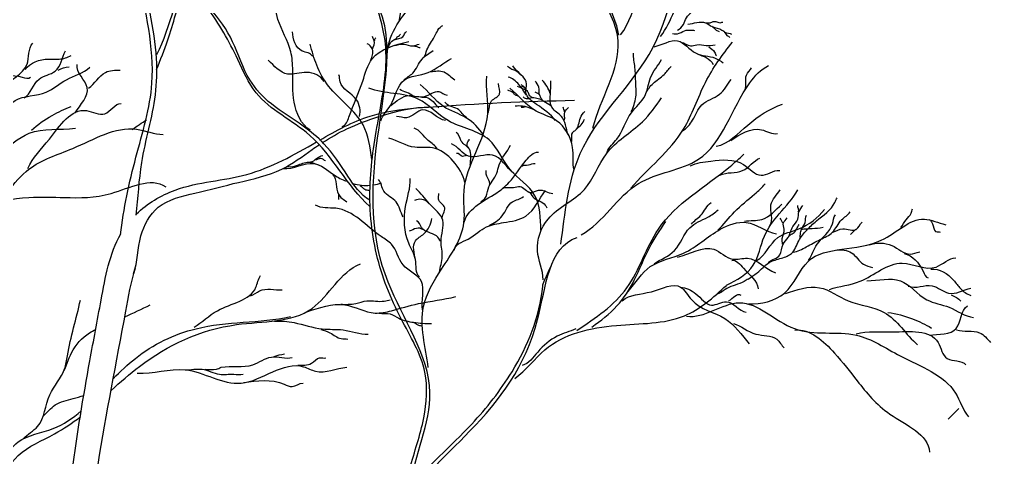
# Model space of a CAD drawing. Header units: millimetres. Extents: x 87938 to 265635, y 330093 to 434310.
# Drawn here: x 174143 to 177061, y 340403 to 341718 of the extents above; entities that cross this region are included whole.
import ezdxf

# ---------------------------------------------------------------- set-up
doc = ezdxf.new("R2010")
doc.units = ezdxf.units.MM

# ---------------------------------------------------------------- blocks, each defined once
blk = doc.blocks.new('A$C61C17CF5')
for p, q in [((6585.6, 11274.9), (6600.9, 11260)), ((6600.9, 11260), (6612.6, 11254.8)), ((5876.5, 10970.3), (5869, 10970)), ((5885.6, 10972.8), (5876.5, 10970.3)), ((7105.9, 10493.7), (7125.7, 10513.5)), ((7473.2, 9801.7), (7493, 9821.5)), ((7493, 9821.5), (7512.9, 9841.3))]:
    blk.add_line(p, q)
blk.add_arc((5868.9, 10992.6), 112.6, 15.5942, 45.1969)
for points, start_tangent, end_tangent in [([(4500.1, 11168.5), (4637.9, 11503.1), (4998.8, 11759), (5333.5, 12185.4), (5688, 12624.9), (5812.6, 12624.9), (6029.2, 12657.6)], (0.464328, 0.885663), (0.976956, 0.213439)), ([(4364.7, 10492.6), (4422.3, 10783.8), (4482.4, 11062), (4433.3, 11465.5), (4455.1, 11956.4), (4504.3, 12294.5)], (0.10794, 0.994157), (-0.605285, 0.796009)), ([(6236.3, 11242), (6175.9, 11513.3), (6219.9, 11649.4), (6118.2, 11771.1), (5971.2, 11834.4), (5790.3, 11944.1), (5629.7, 12022.3)], (-0.192981, 0.981203), (-0.793044, 0.609164)), ([(6017.9, 10457.2), (6090.8, 10797.8), (6349.2, 11169.6), (6492.4, 11653.4), (6532.8, 11790.7)], (0.136593, 0.990627), (0.434895, 0.900481)), ([(5365.6, 11154.6), (5451.1, 11344), (5583.9, 11470.9), (5692.5, 11640.5), (5782.6, 11695.9)], (-0.025976, 0.999663), (0.736051, 0.676926)), ([(6392.8, 11236.9), (6498.5, 11420.5), (6663.7, 11534.4), (6722.6, 11630.9), (6822.3, 11664.5)], (0.617118, 0.786871), (0.904212, 0.427084)), ([(5075.9, 10885), (5016.4, 10989.9), (5011.3, 11109.5), (5003.7, 11179.6), (4955.4, 11300.9), (4917.3, 11473.4), (4785.7, 11623.4)], (-0.841021, 0.541003), (-0.644777, 0.76437)), ([(5454.1, 9546.3), (5526.4, 9900.8), (5369.5, 10314.5), (5329.5, 10855.1), (5280.4, 11417.5), (5176.9, 11487), (5015.5, 11635)], (0.10854, 0.994092), (-0.691868, 0.722024)), ([(6242.5, 11243.1), (6316.1, 11390.5), (6398.2, 11478.6), (6454.2, 11567.4), (6474.5, 11624.8)], (0.652332, 0.757934), (0.533143, 0.846025)), ([(5300.7, 10599.2), (5075.2, 10865.5), (4873.1, 11025.8), (4804.5, 11150.6), (4689.6, 11345.8), (4538.4, 11486.7)], (-0.749658, 0.661826), (-0.893082, 0.449894)), ([(6455.6, 11260.1), (6478.3, 11282), (6489.3, 11306.4), (6508.4, 11328.8), (6523, 11357.4), (6537.1, 11380.4)], (0.911096, 0.412195), (0.624712, 0.780855)), ([(5300.3, 10622.1), (5218.1, 10712.7), (5127.8, 10834.4), (5050, 10900.5), (4930.9, 10983.4), (4850.1, 11073.7), (4785.4, 11217.1), (4699.6, 11341.4)], (-0.858446, 0.512903), (-0.69625, 0.717799)), ([(5504.7, 11158.7), (5515.1, 11186.6), (5543.3, 11236), (5574.9, 11278.1)], (0.511159, 0.859486), (0.923576, 0.383415)), ([(6495.2, 11283.4), (6561.2, 11287.9), (6586.6, 11273.7), (6623.1, 11260.9), (6636.2, 11252.1), (6659.2, 11245.4)], (0.997257, 0.07402), (0.837633, -0.546234)), ([(6562.8, 11288.2), (6579.1, 11287.9), (6590.1, 11292.4), (6603.2, 11292.2), (6620.2, 11288.8), (6625.9, 11290.3)], (0.999999, 0.001607), (0.997106, -0.076023)), ([(5084.9, 11162.6), (5046.2, 11182.1), (5010.6, 11254.7)], (-0.424749, 0.905311), (-0.016657, 0.999861)), ([(5310.5, 11189), (5317, 11220.8), (5310.5, 11236.7)], (0.3358, 0.941933), (-0.010541, 0.999944)), ([(5366.1, 11193.4), (5375.7, 11208.4), (5391.7, 11224.4), (5424.8, 11235.6), (5438.7, 11255.4)], (0.906129, 0.423002), (0.884998, 0.465595)), ([(5391.2, 11224.4), (5400.2, 11229.5), (5403.8, 11235.5), (5412, 11240.1), (5415.3, 11245.8)], (0.88978, 0.456389), (0.435301, 0.900285)), ([(6437.8, 11247.5), (6462.6, 11248.8), (6488.6, 11259.8), (6507.3, 11259.9), (6519.7, 11258.8)], (0.950012, -0.312212), (0.896621, -0.442798)), ([(6631.2, 11252.9), (6641.5, 11240.6), (6652.5, 11233.3)], (0.978866, -0.204503), (0.504729, -0.863278)), ([(3823.7, 10770.2), (3872.9, 10878.6), (3921.4, 11043.9), (4013.2, 11132.4), (4034.3, 11212)], (0.349014, 0.937118), (0.656479, 0.754345)), ([(5304.1, 11147.2), (5310.3, 11188.6), (5290, 11209.7)], (0.318692, 0.947858), (-0.937029, 0.349251)), ([(5318, 11220.3), (5322.5, 11231.7)], (0.421651, 0.906758), (0.678445, 0.734651)), ([(5391.6, 11202.4), (5427.3, 11208.4), (5462.6, 11201.4), (5486, 11207.9)], (0.977565, 0.210636), (0.992283, 0.123997)), ([(5461.6, 11201.4), (5476.5, 11199), (5489, 11195.5)], (0.999858, 0.016844), (0.999271, -0.038167)), ([(6280.4, 10667.9), (6478.9, 10889.1), (6561.2, 11064.6), (6662.6, 11215.5)], (0.655383, 0.755297), (0.620592, 0.784133)), ([(6368.9, 11198.4), (6456.7, 11220.5), (6525.6, 11174.2), (6597.1, 11155.8), (6628.2, 11137.7)], (0.985387, 0.170331), (0.812925, -0.582369)), ([(6468.8, 11215.9), (6505.1, 11201.8), (6528.3, 11205.7), (6563.2, 11202.9), (6597.7, 11204.9)], (0.965583, -0.260097), (0.988886, 0.148674)), ([(6573.7, 11198.2), (6595.5, 11177.7), (6602.4, 11164)], (0.695307, -0.718713), (0.797944, -0.602731)), ([(4001.8, 11006.7), (4058.4, 11076.6), (4118.7, 11106.8), (4157, 11183.4)], (0.896877, 0.44228), (0.411789, 0.911279)), ([(4006.4, 11112.4), (4093, 11152.1), (4133.8, 11152), (4178.6, 11165.4)], (0.561593, 0.827414), (0.859023, 0.511936)), ([(5428.9, 11073.1), (5461.6, 11099.4), (5497, 11152.1), (5538.5, 11184.2)], (0.678423, 0.734671), (0.791847, 0.610719)), ([(6282.5, 10953.6), (6299.6, 11009.7), (6299.4, 11061.2), (6296.2, 11120.8), (6290.8, 11173.7)], (0.379473, 0.925203), (0.022491, 0.999747)), ([(6531.9, 11170), (6563.8, 11157.8), (6590.1, 11132.1)], (0.943488, -0.331407), (0.454226, -0.890886)), ([(4194.1, 10950), (4239.1, 11045), (4201, 11131.4)], (0.531549, 0.847028), (0.151347, 0.988481)), ([(5128.7, 11068.3), (5063.8, 11102.1), (4991.4, 11095.6), (4919.1, 11147.5)], (-0.527904, 0.849304), (-0.727075, 0.686558)), ([(5341.5, 10919.9), (5377.7, 10978.2), (5429.6, 11073.2), (5519.4, 11101.3), (5607.9, 11154)], (0.291951, 0.956433), (0.91215, 0.409858)), ([(5864.7, 11095), (5850.7, 11106.8), (5834.5, 11113.1), (5817.2, 11124.7)], (-0.784082, 0.620657), (-0.861744, 0.507343)), ([(5997.5, 10921.9), (5927, 10981.9), (5886.8, 11028), (5889.4, 11057.8), (5838, 11127.1)], (-0.617862, 0.786286), (-0.449062, 0.893501)), ([(6093.7, 10492.8), (6309.7, 10685.3), (6535.3, 10776.2), (6727.6, 11062.5), (6797.7, 11128)], (0.882053, 0.47115), (0.894016, 0.448034)), ([(6191.7, 10802.9), (6228.6, 10851.9), (6282.8, 10950.8), (6334.1, 11014.8), (6355.1, 11082.8), (6395.9, 11149.7)], (0.361143, 0.932511), (0.480008, 0.877264)), ([(3887.2, 10899.1), (3968.1, 10996.6), (4085.3, 11027.6), (4160.9, 11074.6), (4248.9, 11121.3)], (0.646001, 0.763337), (0.719473, 0.69452)), ([(3897.9, 11072.4), (3994.4, 11084.6), (4026.2, 11084)], (0.814078, 0.580755), (0.729407, 0.68408)), ([(4130, 11110.2), (4171.1, 11122.5)], (0.877364, 0.479825), (0.999806, -0.019705)), ([(4243.9, 11042.3), (4307.7, 11102.1), (4362.3, 11110.3)], (0.846106, 0.533015), (0.999766, -0.021649)), ([(5261.2, 10937.1), (5251, 10999.1), (5189.2, 11066.6), (5184, 11092.8)], (0.266953, 0.96371), (-0.412315, 0.911041)), ([(5530.2, 11104.9), (5579.2, 11103.5), (5619.8, 11074.6)], (0.988314, 0.15243), (0.871843, -0.489785)), ([(6337.6, 11023.3), (6364.6, 11060.5), (6405.8, 11094.3), (6431.9, 11124)], (0.400706, 0.916207), (0.686946, 0.726708)), ([(6710.3, 11036.1), (6715.2, 11091.3), (6734.2, 11119.5)], (0.339543, 0.94059), (0.452815, 0.891605)), ([(5519.9, 9994.6), (5502.4, 10224), (5569.7, 10363.6), (5654, 10538), (5654.4, 10656.5), (5743.4, 10946.4), (5739.4, 11087.7)], (-0.131448, 0.991323), (0.072556, 0.997364)), ([(5727.1, 10867.4), (5663.9, 10930.5), (5576.2, 10974.7), (5489.9, 11056.2)], (-0.538769, 0.842453), (-0.778425, 0.627737)), ([(5743.8, 10947.9), (5758.1, 10995.1), (5788, 11020.9), (5784.2, 11059.7)], (0.390276, 0.920698), (-0.044043, 0.99903)), ([(5889.4, 11015.2), (5860.3, 11056.8), (5820, 11083.9)], (-0.536843, 0.843682), (-0.982739, 0.184998)), ([(5891.4, 11032.3), (5884.4, 11038.8), (5882.3, 11044.9), (5873.8, 11051.9), (5868.8, 11056.5)], (-0.782828, 0.622238), (-0.661916, 0.749578)), ([(5937.8, 11018.6), (5936.8, 11038.9), (5924.9, 11065.4), (5923, 11068.8)], (-0.372021, 0.928224), (-0.472247, 0.881466)), ([(6043.8, 10868.7), (6020.1, 10936.8), (5985.2, 10969.7), (5978.5, 11018.5), (5980.5, 11070.9)], (-0.231313, 0.972879), (0.003421, 0.999994)), ([(6474.9, 10882.2), (6513, 10922.5), (6547.6, 10980.6), (6613.5, 11019.8), (6657.8, 11075.8)], (0.812297, 0.583244), (0.586461, 0.809978)), ([(5942.9, 10510.1), (5920.6, 10639.5), (5826.4, 10739.2), (5748.9, 10848.5), (5594.6, 10920.9), (5482.3, 11001.6), (5296.9, 11043)], (-0.03781, 0.999285), (-0.923246, 0.384209)), ([(5379.8, 10977.8), (5448.2, 11015.1), (5505.7, 11011.4), (5559.9, 11030), (5590.5, 11016.1)], (0.776992, 0.62951), (0.967054, -0.254572)), ([(5463.4, 11012.3), (5412.8, 11037.5)], (-0.743482, 0.668756), (-0.905385, 0.424592)), ([(5858.3, 11012.3), (5847.2, 11017), (5838.7, 11025.1), (5818.6, 11035.7)], (-0.811914, 0.583778), (-0.888595, 0.458693)), ([(6067.6, 10734.8), (6061.8, 10820.7), (6002.1, 10920.5), (5925.8, 10956.9), (5826.6, 11042.2)], (-0.210313, 0.977634), (-0.7765, 0.630117)), ([(5910.4, 11008), (5900.8, 11014.4), (5894.6, 11028.3), (5881.6, 11037.7), (5855.1, 11048.8)], (-0.799433, 0.600755), (-0.927961, 0.372678)), ([(5880.4, 11046.5), (5875.4, 11047.4), (5871.2, 11050.2)], (-0.940832, 0.338872), (-0.896943, 0.442146)), ([(5986.5, 10966.1), (5944.6, 11003.4), (5939.2, 11016.4), (5921.7, 11028.2)], (-0.256032, 0.966668), (-0.852492, 0.52274)), ([(4015.6, 10741.9), (4097, 10851.8), (4236.4, 10958.5), (4305.1, 10946.5), (4367, 10985.3)], (0.432563, 0.901604), (0.998342, -0.057565)), ([(5495.3, 11008.4), (5538.3, 10992.9), (5559.7, 10970.2)], (0.953429, 0.301618), (0.830032, -0.557715)), ([(5664.4, 10932.8), (5630.4, 10965), (5602.2, 10974.7), (5582.5, 10990.3)], (-0.926596, 0.376058), (-0.632871, 0.774258)), ([(5953.8, 10992.2), (5933.1, 11003.1), (5911.6, 11006.5), (5904.3, 11005.4), (5888.5, 11002.8), (5876, 11010.4)], (-0.566654, 0.823956), (-0.785432, 0.618948)), ([(5951.5, 10324.1), (5930.1, 10433), (5969.9, 10551.6), (6106.6, 10663.2), (6189.1, 10796.8), (6324.2, 10916.8), (6395.7, 11006.8)], (0.012811, 0.999918), (0.533996, 0.845487)), ([(6601.3, 10824.6), (6720.2, 10904.5), (6849.9, 10983.1)], (0.977926, 0.20895), (0.93974, 0.341891)), ([(4030, 10884.7), (4107.2, 10940.4), (4178.7, 10973.9)], (0.712222, 0.701954), (0.945997, 0.324174)), ([(5584.8, 10922), (5499.7, 10961.5), (5438.7, 10932), (5401, 10936.9)], (-0.996124, 0.087961), (-0.998855, 0.047839)), ([(6031.7, 10954.4), (6026.8, 10971.5)], (0.144366, 0.989524), (0.01073, 0.999942)), ([(6031.9, 10922.9), (6033.4, 10953.3), (6046.5, 10970.8)], (0.212768, 0.977103), (0.53781, 0.843066)), ([(6058.8, 10843.3), (6062.6, 10877.1), (6072.7, 10884.8), (6091.5, 10931.2), (6107.7, 10955.4)], (0.232445, 0.972609), (0.647028, 0.762466)), ([(6077.1, 10889.4), (6094.2, 10905.5), (6107.3, 10926.8)], (0.668974, 0.743285), (0.492024, 0.870581)), ([(3558.9, 10291.8), (3646.3, 10476.8), (3853.4, 10575.3), (4020.5, 10739.3), (4184.9, 10816.9), (4424.4, 10888.4), (4524, 10869.2)], (0.752982, 0.658041), (0.999951, -0.009915)), ([(3730.4, 10632.3), (3794.5, 10745.2), (3901.3, 10797.4), (4021.1, 10873.9), (4194.7, 10893.2)], (0.326471, 0.945207), (0.987038, 0.160486)), ([(5554.6, 10814.3), (5519.9, 10846.1), (5467.3, 10892.6)], (-0.475162, 0.879898), (-0.953788, 0.30048)), ([(5678, 10753.6), (5674.5, 10814.4), (5644.1, 10844.3), (5624.6, 10876.4)], (-0.019305, 0.999814), (-0.946447, 0.322859)), ([(6656.4, 10847), (6771.1, 10887), (6831.7, 10872.6)], (0.833139, 0.553064), (0.973395, 0.229133)), ([(5657.9, 10689), (5613.8, 10769), (5535.4, 10819), (5469.7, 10821.1), (5372.5, 10855.7)], (-0.244788, 0.969577), (-0.953862, 0.300246)), ([(5841.6, 10723), (5761.4, 10791.6), (5670.8, 10787.8), (5607.4, 10833.4)], (-0.799432, 0.600756), (-0.935782, 0.352578)), ([(5672.8, 10818.8), (5667, 10838.4), (5673.9, 10851.1)], (-0.994536, 0.10439), (-0.067509, 0.997719)), ([(5666.7, 10788.8), (5649, 10786.5), (5626.5, 10798.1)], (-0.836598, 0.547817), (-0.954534, -0.298102)), ([(5652.2, 10530.5), (5698.9, 10599.9), (5777.7, 10650.6), (5823.6, 10689.7), (5887.6, 10772.5), (5933.5, 10803.2)], (0.156568, 0.987667), (0.999728, -0.023308)), ([(5718.7, 10615.3), (5732.2, 10629.1), (5744.7, 10664.1), (5777.2, 10723.9), (5785.9, 10754.6), (5829.3, 10829.2)], (0.550039, 0.835139), (0.445814, 0.895125)), ([(4990.4, 10749), (5032.2, 10755.3), (5076.5, 10765.4), (5108.2, 10755.3)], (0.980392, -0.197057), (0.975631, -0.21942)), ([(5077.9, 10766.3), (5100.8, 10779.3), (5124.5, 10790.8)], (0.99723, -0.074384), (0.951751, 0.306872)), ([(5096.7, 10775.3), (5115.5, 10780.2), (5134.3, 10771.2)], (0.970453, -0.241291), (0.992164, -0.124946)), ([(5871.8, 10750), (5896.5, 10754.8), (5921.1, 10759.6)], (0.587379, 0.809312), (0.975565, -0.219711)), ([(6504.2, 10751.7), (6581.4, 10769.3), (6703.6, 10756.6), (6770.2, 10715.9), (6839.8, 10734.5)], (0.904082, 0.427359), (0.998173, -0.060425)), ([(6615.1, 10716.8), (6700.5, 10733.6), (6765.9, 10780.6)], (0.901208, 0.433386), (0.927795, 0.373091)), ([(5750, 10677.8), (5743.8, 10705), (5738, 10734.4)], (0.30911, 0.951026), (0.309539, 0.950887)), ([(3858.2, 10572.6), (4019.7, 10633.1), (4154.3, 10632.5), (4329, 10648), (4533.8, 10672.4)], (0.554937, 0.831893), (0.812545, -0.582898)), ([(5162, 10718.1), (5182.5, 10645.5), (5214.3, 10616.9)], (0.686796, -0.72685), (0.851143, -0.524934)), ([(5425.6, 10559.7), (5399.3, 10616.5), (5353.1, 10656), (5332.6, 10700.5)], (-0.491026, 0.871145), (-0.679865, 0.733338)), ([(5486.7, 10334), (5472, 10399.8), (5446.5, 10461.8), (5434.8, 10598.4), (5452.5, 10704)], (-0.715551, 0.698561), (-0.024134, 0.999709)), ([(5180, 10650.4), (5183.3, 10625.1)], (0.532351, -0.846524), (0.041643, -0.999133)), ([(5264.9, 10678.1), (5282.1, 10663.4), (5297.6, 10660.2)], (0.743438, -0.668805), (0.999974, 0.007188)), ([(5562.4, 10352.6), (5572.8, 10410.6), (5568.3, 10467.4), (5574.3, 10547.3), (5525.3, 10608.7), (5473.4, 10665.8)], (0.103556, 0.994624), (-0.769707, 0.638397)), ([(5619.1, 10435.3), (5669.5, 10476.9), (5739.2, 10522.5), (5803, 10538.4), (5886.9, 10563.1), (5960.1, 10659.5)], (-0.057216, 0.998362), (0.582902, 0.812543)), ([(5799.1, 10665.9), (5839.8, 10670.1), (5864.6, 10674), (5903.1, 10651.3), (5934.4, 10660.3), (5987.8, 10648)], (0.759059, 0.651022), (0.999064, -0.043267)), ([(5895.8, 10654.6), (5912.8, 10635.3), (5959.6, 10603.9), (5965.4, 10593.7)], (0.932507, -0.361151), (0.557661, -0.830069)), ([(6607.4, 10509.6), (6670.4, 10578.5), (6745.9, 10645.7), (6784.9, 10683.6)], (0.697302, 0.716777), (0.615114, 0.788438)), ([(6640.6, 10304.1), (6740.8, 10378.6), (6782.3, 10487.8), (6838.4, 10571.2), (6908.4, 10661.1)], (0.909229, 0.416296), (0.485465, 0.874256)), ([(6803, 10528), (6806.9, 10605.1), (6841.6, 10661.5)], (0.606274, 0.795256), (0.501634, 0.86508)), ([(5520.9, 10611.7), (5495.5, 10625.6), (5468.8, 10621.4)], (-0.67215, 0.740415), (-0.928071, -0.372403)), ([(5573.6, 10550.9), (5582.1, 10594.3), (5557.9, 10626.5), (5559.3, 10647.7)], (-0.382615, 0.923908), (-0.213607, 0.97692)), ([(5748.3, 10527.5), (5798, 10564.1), (5836.2, 10616.8), (5877.5, 10636.6)], (0.907775, 0.419458), (0.72328, 0.690555)), ([(6721.4, 10326.4), (6755.3, 10350.5), (6800.1, 10388.2), (6846.9, 10405.1), (6884.8, 10423.1), (6911.4, 10469.8), (6941.9, 10510.6), (6977.7, 10544.6), (7047.1, 10614.1), (7055.2, 10631.2)], (0.807978, 0.589213), (0.557715, 0.830032)), ([(5499, 10210.7), (5494.8, 10317.1), (5425.5, 10380.4), (5382, 10457.3), (5342.7, 10486.5), (5173, 10592.1), (5096.9, 10604)], (-0.219302, 0.975657), (-0.835995, 0.548737)), ([(6367.9, 10384.1), (6444.9, 10433.5), (6502.6, 10519.4), (6569.5, 10558.7), (6608.4, 10586.5)], (0.8269, 0.562349), (0.705989, 0.708223)), ([(6508.1, 10532.5), (6543.9, 10565.8), (6582.9, 10613.7)], (0.576174, 0.817327), (0.866519, 0.499144)), ([(6707.6, 10543.5), (6772.8, 10550.1), (6848.3, 10607.2)], (0.981307, 0.192448), (0.765807, 0.643071)), ([(6752.6, 10396.2), (6833, 10482.4), (6912.3, 10515.1), (7008.7, 10587.4)], (0.879552, 0.475803), (0.642772, 0.766058)), ([(6797.1, 10388.6), (6840.6, 10417.4), (6853, 10457.4), (6871.3, 10482.2), (6889.3, 10523.3), (6907.9, 10551.1), (6912.1, 10579), (6926.7, 10603.1)], (0.717558, 0.696498), (0.485339, 0.874326)), ([(6890.8, 10427.2), (6939.9, 10447.4), (6992.4, 10475.1), (7038.2, 10502.4), (7072.4, 10548.7), (7104.2, 10579)], (0.985011, 0.17249), (0.494838, 0.868985)), ([(6909.1, 10579.4), (6907.4, 10603.2)], (0.805373, 0.592768), (0.19232, 0.981332)), ([(7294.6, 10519.5), (7314.8, 10549.5), (7334, 10573.3), (7338.7, 10590.2)], (0.620557, 0.784161), (0.372926, 0.927861)), ([(5472, 10399.8), (5471.7, 10470), (5503.3, 10496.3), (5533.8, 10554.1)], (-0.215742, 0.97645), (0.160423, 0.987048)), ([(5566.4, 10467.1), (5550.8, 10488.7), (5494.3, 10520.3), (5476.2, 10545.1)], (-0.369931, 0.929059), (-0.983906, 0.178689)), ([(6271.3, 10280.4), (6353.9, 10373.3), (6479, 10424), (6616.7, 10513.5), (6714.6, 10538.8), (6827.8, 10496.4)], (0.653862, 0.756614), (0.983419, -0.181348)), ([(6722.4, 10233.5), (6857.9, 10274.2), (6947.2, 10393), (7221.6, 10472.1), (7383.3, 10551.6), (7463.3, 10530.7)], (0.999214, -0.039638), (0.973619, -0.228181)), ([(6851.1, 10536.1), (6841.4, 10555.5)], (-0.298381, 0.954447), (-0.658912, 0.75222)), ([(6850, 10457.8), (6849.7, 10479), (6857.3, 10514.2), (6853.7, 10537.6), (6867.4, 10555.8)], (0.050753, 0.998711), (0.397761, 0.917489)), ([(6916.3, 10484.2), (6918.9, 10505.1), (6935.4, 10539.2), (6940.6, 10566.3)], (0.286717, 0.958015), (0.46509, 0.885263)), ([(6948.3, 10396.6), (6980.8, 10457.2), (7037.9, 10534.1), (7049.4, 10567.6)], (0.527331, 0.84966), (0.629315, 0.77715)), ([(7400.6, 10550.3), (7430.8, 10503.3), (7442, 10502.4)], (0.980257, -0.197729), (0.843344, -0.537374)), ([(5498.8, 10512.6), (5476.1, 10516.7), (5448.7, 10506.6)], (-0.734687, 0.678407), (-0.96365, -0.267169)), ([(6876.1, 10487), (6890.3, 10498.5), (6912.7, 10531.8)], (0.343532, 0.939141), (0.545548, 0.83808)), ([(6920.3, 10512.9), (7002.6, 10521.4)], (0.98008, 0.198605), (0.974523, 0.224288)), ([(7040, 10502.7), (7077.2, 10514.9), (7127.7, 10513.2), (7149.4, 10540.6)], (0.931231, 0.364429), (0.667094, 0.744973)), ([(5244.4, 9061.1), (5304.2, 9183.5), (5409.5, 9447.9), (5675.3, 9755.5), (5930.9, 10175.1), (6078.7, 10483.2)], (0.464863, 0.885383), (0.946352, 0.323137)), ([(6455.7, 10409.3), (6593.1, 10438.3), (6662.9, 10401.6), (6718.8, 10404.5), (6824.1, 10350.6)], (0.981363, 0.192161), (0.947312, -0.320311)), ([(7053.8, 10435.7), (7109.1, 10425.5), (7154.6, 10382.4), (7187.9, 10370.4)], (0.996518, 0.083384), (0.965071, -0.261987)), ([(7176, 10455), (7260.9, 10453), (7329.8, 10420.4), (7365.8, 10429.2)], (0.965011, 0.262209), (0.98136, 0.192177)), ([(6659.7, 10396.9), (6703.8, 10367.3), (6759.5, 10289.5)], (0.983623, 0.180237), (0.145438, -0.989367)), ([(7027, 10287.6), (7141.9, 10318.6), (7300.3, 10386.2), (7427, 10371.7), (7501.9, 10406)], (0.945204, 0.32648), (0.999634, -0.027043)), ([(7307.4, 10422.5), (7378.2, 10355.7), (7398, 10330.9)], (0.965862, -0.259056), (0.991773, -0.128008)), ([(7407.3, 10364.2), (7492.9, 10322.6), (7518.8, 10291.1), (7557.7, 10265)], (0.995699, 0.092652), (0.941324, -0.337504)), ([(4640.3, 10146.7), (4728, 10208.1), (4872.9, 10295.8), (4890.4, 10339.7)], (0.865133, 0.501543), (0.616514, 0.787344)), ([(6721.3, 10326.6), (6706.6, 10318.1), (6672.5, 10304.3), (6641.9, 10291.5), (6613.8, 10274), (6602.6, 10267.7)], (-0.914706, -0.404119), (-0.759742, -0.650225)), ([(7166.9, 10320.6), (7293.6, 10320.2), (7392, 10249.4), (7476.3, 10220.9), (7568.3, 10182.6)], (0.999912, -0.013238), (0.993515, -0.113702)), ([(4852.8, 10263.7), (4886.3, 10282.3), (4971.9, 10286)], (0.974877, 0.222744), (0.9992, 0.039994)), ([(6248, 10245.6), (6358.2, 10279.4), (6467.7, 10296.8), (6509.4, 10248.6), (6634.2, 10178.2), (6725.4, 10083.2)], (0.760646, 0.649167), (0.629413, -0.777071)), ([(6467.7, 10296.8), (6525, 10271.8), (6583.9, 10228.9), (6639.8, 10241.8), (6714.2, 10201.9)], (0.985821, -0.167798), (0.981807, -0.189879)), ([(6861.2, 10272), (6989.1, 10294.3), (7097.3, 10245), (7232.6, 10201.2), (7357.8, 10079.5)], (0.937114, 0.349022), (0.751464, -0.659774)), ([(7322.8, 10300.5), (7412.7, 10301.3), (7474.4, 10274), (7557.8, 10293.1)], (0.911631, -0.41101), (0.965177, 0.261599)), ([(5064, 10203.7), (5206.4, 10230), (5320.5, 10199.3), (5382, 10208.1), (5482.9, 10234.4), (5623.3, 10260.8)], (0.950355, 0.311169), (0.970169, 0.242428)), ([(6649.2, 10245.7), (6693.4, 10266.4)], (0.875017, 0.484092), (0.803681, -0.595061)), ([(7484.1, 10267.4), (7519.8, 10243.5)], (0.928202, -0.372077), (0.620507, -0.784201)), ([(3999.1, 9727), (4053, 9774.1), (4098.7, 9892.5), (4153.9, 9989.4), (4164.7, 10039.1), (4213.4, 10247.9)], (0.655051, 0.755585), (0.200054, 0.979785)), ([(5191.4, 10232), (5247.5, 10234.9), (5289.3, 10245), (5354.8, 10244.2), (5377.1, 10248.6)], (0.999975, -0.007079), (0.996485, 0.083768)), ([(6489.4, 10187.9), (6687.8, 10238), (6895.4, 10140.8), (7128.3, 10116), (7292.7, 10038.5), (7500.1, 9899.1), (7548.6, 9810.1)], (0.986666, -0.16276), (0.628155, -0.778088)), ([(7401.3, 10116.1), (7503.2, 10141.7), (7545.7, 10226.1)], (0.991734, 0.128313), (0.859163, 0.511702)), ([(5334.5, 10198.8), (5377, 10196.1), (5409.9, 10179.6), (5464.8, 10164.5), (5532, 10160.4)], (0.979431, -0.201778), (0.998502, 0.054717)), ([(7246.6, 10201.2), (7338.7, 10177), (7410, 10143.1)], (0.994642, -0.103379), (0.851707, -0.524019)), ([(4942.6, 10168.2), (5016.2, 10163.3), (5121.8, 10139.7), (5200.1, 10136), (5294.7, 10119.6)], (0.99673, 0.080806), (1, 0)), ([(5466.3, 10164), (5478.9, 10155.7), (5495.5, 10151.3)], (0.99037, -0.138449), (0.986404, -0.164341)), ([(6074.3, 10140.2), (6004.6, 10112.2), (5931, 10052.9), (5873, 10002.5)], (-0.913259, -0.40738), (-0.969691, -0.244334)), ([(6665.9, 10160.2), (6750.4, 10120.3), (6828.7, 10101.4), (6857.3, 10068.7)], (0.95874, -0.284284), (0.740948, -0.671562)), ([(6896.5, 10135.4), (7045.7, 10049.2), (7131, 9944.9), (7254, 9819.9), (7403, 9677.4)], (0.994923, 0.100638), (0.066755, -0.997769)), ([(5116.4, 10137.8), (5150.9, 10125.1), (5192.8, 10103.3), (5218.3, 10101.5)], (0.957609, -0.288072), (0.98301, -0.183551)), ([(7127.1, 10121.5), (7263.7, 10128.6), (7434.7, 10088.9), (7469.2, 10028.1), (7538.5, 10005.1)], (0.970918, 0.239413), (0.590355, -0.807144)), ([(7504.2, 10136.3), (7590.9, 10125.1), (7631.9, 10088.2)], (0.94938, -0.314131), (0.618981, -0.785406)), ([(4742.6, 9995.7), (4861.6, 10005.3), (4930.7, 10034.1), (5009.4, 10032.2)], (0.983501, 0.180903), (0.973085, 0.230447)), ([(5029.6, 10003.3), (5081.7, 10010.7), (5111.5, 10031.2), (5135.7, 10031.2)], (0.999251, 0.038706), (0.966644, 0.256123)), ([(4426.7, 9973.5), (4607.2, 9986.5), (4817.5, 9936.3), (5051.9, 9997.7), (5096.6, 9981), (5213.8, 9995.9)], (0.998347, -0.057473), (0.996707, 0.081085)), ([(4681.6, 9988.4), (4724.4, 9988.4), (4741.2, 9995.9)], (0.9991, -0.042427), (0.802881, 0.596139)), ([(4607.2, 9986.5), (4670.5, 9988.4), (4735.6, 9969.8), (4789.6, 9969.8), (4824.9, 9969.8)], (0.998879, -0.047333), (0.967838, 0.251574)), ([(4826.8, 9938.2), (4979.4, 9932.6), (5009.1, 9923.3), (5050.1, 9936.3)], (0.989958, 0.141365), (1, 0))]:
    blk.add_spline(points, degree=3, dxfattribs=dict(start_tangent=start_tangent, end_tangent=end_tangent))
for points, end_tangent in [([(4499.8, 11112.8), (4541.5, 11223.6), (4604.3, 11411.6), (4696.3, 11555.8), (4882.3, 11672.7), (5093.5, 11821.8), (5262.9, 12030.8), (5377.9, 12262.7), (5507.4, 12496.7), (5616.2, 12599.1)], (0.991488, 0.130198)), ([(5423.3, 9499.8), (5450.5, 9615), (5503.2, 9806.1), (5507.3, 9977.1), (5418.2, 10177.9), (5326, 10419.5), (5301.9, 10687.3), (5335.8, 10944), (5358.8, 11210.5), (5325.6, 11356.1)], (-0.750354, 0.661037))]:
    blk.add_spline(points, degree=3, dxfattribs=dict(end_tangent=end_tangent))
for points, knots in [([(6138.1, 10893.2), (6166.3, 11003.1), (6331, 11251.9), (6039.3, 11511), (6079.6, 11887.6), (5832.4, 12034.2), (5763.2, 12209.6), (5754.7, 12230.1)], [0, 0, 0, 0, 0.0745793, 0.1651236, 0.2041516, 0.3085715, 0.3227446, 0.3227446, 0.3227446, 0.3227446]), ([(4423.3, 10566.8), (4430.6, 10632.3), (4437.8, 10785.2), (4498.1, 10975.7), (4506, 11224.1), (4437, 11459.7), (4413.8, 11770.7), (4454.3, 11973.6), (4513.7, 12078.9), (4525.7, 12153.8)], [0, 0, 0, 0, 0.0433306, 0.1001931, 0.1301215, 0.2053601, 0.2597158, 0.334455, 0.3375308, 0.3375308, 0.3375308, 0.3375308]), ([(5410.2, 11293.2), (5419.8, 11330.9), (5424.6, 11402.6), (5409.1, 11504.7), (5316.9, 11563), (5245.3, 11650.1), (5157, 11641.8), (5128.1, 11652.2)], [0.0027214, 0.0027214, 0.0027214, 0.0027214, 0.0284028, 0.0503319, 0.0646178, 0.098053, 0.1182501, 0.1182501, 0.1182501, 0.1182501]), ([(5197.1, 10899.3), (5210.9, 10903.3), (5235.1, 10973.7), (5269.8, 11047.5), (5306.6, 11184.2), (5393.5, 11203.7), (5446.7, 11218.2)], [0, 0, 0, 0, 0.00947123, 0.04116682, 0.06094782, 0.09483082, 0.09483082, 0.09483082, 0.09483082]), ([(5343.2, 10949.3), (5400.9, 10962.5), (5646.1, 10982.9), (5886.1, 10994.3), (6068.8, 10997.2)], [0.9307099, 0.9307099, 0.9307099, 0.9307099, 0.9699157, 1.0900767, 1.0900767, 1.0900767, 1.0900767]), ([(5112.2, 10847.8), (5174, 10883), (5246.4, 10923.5), (5324.9, 10944.9), (5336.4, 10947.7)], [0.8752026, 0.8752026, 0.8752026, 0.8752026, 0.92133746, 0.92916983, 0.92916983, 0.92916983, 0.92916983]), ([(5122.4, 10838.4), (5152.2, 10857.5), (5219.9, 10896.5), (5293.5, 10923.2), (5334.6, 10936.1), (5334.7, 10936.1)], [0.20576741, 0.20576741, 0.20576741, 0.20576741, 0.22898118, 0.25709872, 0.25716957, 0.25716957, 0.25716957, 0.25716957]), ([(4423.8, 10571), (4464.7, 10610.2), (4599.3, 10690.8), (4849.4, 10698.3), (5015.5, 10792.6), (5100.2, 10840.9)], [0.7115488, 0.7115488, 0.7115488, 0.7115488, 0.7485227, 0.8089993, 0.8722007, 0.8722007, 0.8722007, 0.8722007]), ([(4412.9, 10346), (4429.9, 10391.4), (4426.7, 10483.6), (4500.1, 10617.2), (4653.4, 10649.8), (4806, 10690.8), (4964.9, 10723.7), (5054.9, 10792.9), (5101.3, 10824.5), (5109.9, 10830.2)], [0, 0, 0, 0, 0.0318766, 0.0594238, 0.0917007, 0.1287027, 0.165845, 0.1957321, 0.2025066, 0.2025066, 0.2025066, 0.2025066]), ([(4973.9, 10741.4), (5013, 10736.8), (5085.5, 10786.4), (5152.6, 10722.8), (5195.9, 10699.9), (5211.5, 10693.6)], [0, 0, 0, 0, 0.02588337, 0.04503083, 0.05538005, 0.05538005, 0.05538005, 0.05538005]), ([(3920.7, 7393.4), (3966, 7526.2), (3973.9, 7791), (4138.9, 8145.9), (4169.3, 8618.2), (4120.6, 9244.1), (4211.5, 9824.1), (4292.9, 10253.9), (4322.9, 10423), (4365.2, 10496.4)], [0, 0, 0, 0, 0.0923019, 0.1699368, 0.2535162, 0.3993373, 0.5834003, 0.6340824, 0.690575, 0.690575, 0.690575, 0.690575]), ([(4233.5, 8491.1), (4235.5, 8677.2), (4190.2, 9258.3), (4325.7, 9875.8), (4403.7, 10314.9), (4420.7, 10367.4)], [0.3359215, 0.3359215, 0.3359215, 0.3359215, 0.4583977, 0.7136911, 0.7499667, 0.7499667, 0.7499667, 0.7499667]), ([(4328.5, 9908.7), (4363.4, 9939.9), (4497.6, 10058.3), (4752.4, 10179.6), (5099.9, 10155.8), (5188.6, 10354.1), (5265.6, 10383.4)], [0.1554911, 0.1554911, 0.1554911, 0.1554911, 0.1861849, 0.273157, 0.3366933, 0.3908673, 0.3908673, 0.3908673, 0.3908673]), ([(5238.9, 9117.6), (5232.9, 9096.9), (5297.7, 9212.6), (5348.3, 9385.1), (5480.3, 9595.7), (5668.9, 9752.8), (5861.6, 9997.9), (5941.2, 10189), (5950.7, 10309.5), (5982.4, 10378.3)], [0.0130988, 0.0130988, 0.0130988, 0.0130988, 0.0433306, 0.1001931, 0.1301215, 0.2053601, 0.2597158, 0.334455, 0.3375308, 0.3375308, 0.3375308, 0.3375308]), ([(5844.7, 9954), (5887.6, 9983.4), (5975.4, 10109.4), (6217.7, 10164.6), (6474.3, 10154.6), (6590.2, 10257.2), (6639.9, 10303.1)], [0, 0, 0, 0, 0.0342256, 0.096487, 0.1529365, 0.1960705, 0.1960705, 0.1960705, 0.1960705]), ([(4336.8, 9953), (4363.4, 9980), (4451.4, 10064), (4677.4, 10175.2), (4886.2, 10160.4), (5002.5, 10186.1)], [0.1454712, 0.1454712, 0.1454712, 0.1454712, 0.1703646, 0.2259404, 0.3042456, 0.3042456, 0.3042456, 0.3042456]), ([(4146.2, 9972.6), (4161, 9996.8), (4175.4, 10058.2), (4225.9, 10113.7), (4263, 10133.9), (4270.9, 10137.8)], [0, 0, 0, 0, 0.01861938, 0.04065898, 0.04644448, 0.04644448, 0.04644448, 0.04644448]), ([(4073.9, 9812.7), (4088.9, 9826.7), (4117.7, 9863.1), (4176.2, 9874.8), (4213.4, 9885.4), (4226.2, 9890.5)], [0, 0, 0, 0, 0.01350718, 0.02906276, 0.03804516, 0.03804516, 0.03804516, 0.03804516]), ([(3828.2, 9543.6), (3864.8, 9568.2), (3914.7, 9627.2), (3980.4, 9739.2), (4112.2, 9754.1), (4185, 9805.4), (4216.5, 9832.9)], [0, 0, 0, 0, 0.0290258, 0.0503363, 0.0812462, 0.1084733, 0.1084733, 0.1084733, 0.1084733]), ([(3818.1, 9432.3), (3892.2, 9490.9), (3924.8, 9664.6), (4107.3, 9734.7), (4183, 9786.8), (4213.6, 9810.5)], [0, 0, 0, 0, 0.062152, 0.0969633, 0.1223584, 0.1223584, 0.1223584, 0.1223584])]:
    blk.add_open_spline(points, degree=3, knots=knots)
for points, start_tangent in [([(5308.4, 10775.7), (5275.3, 10904.9), (5145.8, 11050.3), (5101.3, 11128.9), (5076.2, 11207.4)], (-0.694693, 0.719307)), ([(5915.7, 10962.7), (5873.5, 10975.3), (5847, 10975.6)], (-0.87398, 0.485962)), ([(4408.2, 10888.1), (4462.4, 10924.6)], (0.77647, 0.630155)), ([(6077.5, 10134), (6266.4, 10293.9), (6384.4, 10514.3), (6653.3, 10748.8), (6705.7, 10794.9)], (0.882795, 0.469758)), ([(6134.2, 10146.4), (6228.5, 10225.7), (6293.3, 10322.2), (6350.5, 10443.3), (6412.1, 10542)], (0.570707, 0.821153))]:
    blk.add_spline(points, degree=3, dxfattribs=dict(start_tangent=start_tangent))
for points in [[(5341.5, 10938.2), (5402.4, 10957.1), (5464.9, 10971.8), (5528.2, 10973)], [(5313.6, 10679.8), (5323.9, 10681.5), (5334, 10684.2), (5343.8, 10688.2)], [(5237.1, 10684.9), (5258.6, 10679), (5280.4, 10676.6), (5301.5, 10678.3)], [(4380.2, 10184.6), (4412.3, 10199.3), (4444, 10214.7), (4476, 10229.6)], [(4939.4, 10034.8), (4952.3, 10040.7), (4966.6, 10044.1), (4980.6, 10045.6)]]:
    blk.add_open_spline(points, degree=3)

msp = doc.modelspace()

# ---------------------------------------------------------------- block references
at = {"xscale": 0.8, "yscale": 0.8, "zscale": 0.8}
msp.add_blockref('A$C61C17CF5', (170955.6, 332677.3), dxfattribs=at)

doc.saveas('drawing.dxf')
